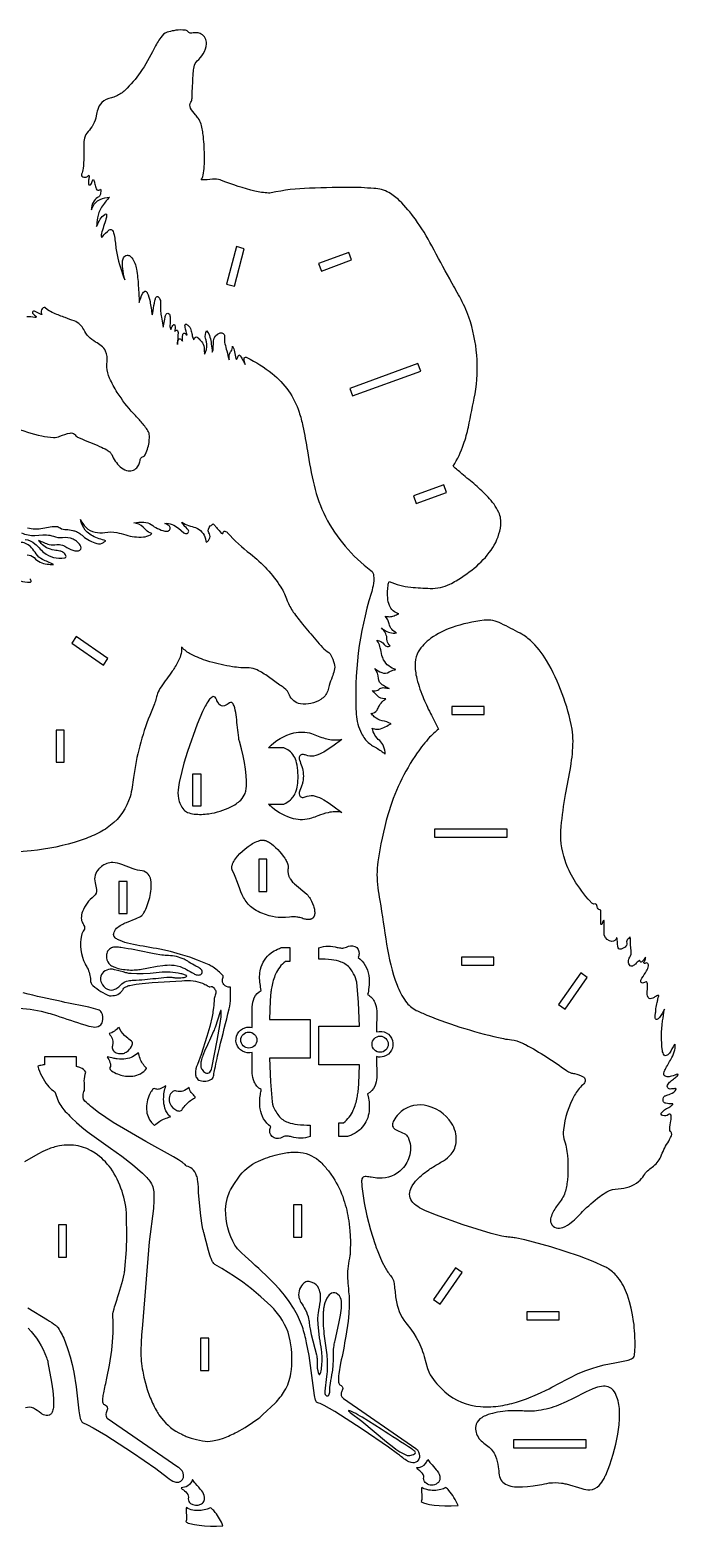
# Model space of a CAD drawing. Extents: x -1292 to 1395, y -799 to 1714.
# Drawn here: x 430 to 1395, y -779 to 1450 of the extents above; entities that cross this region are included whole.
import ezdxf

# ---------------------------------------------------------------- set-up
doc = ezdxf.new("R2010")
doc.units = 0
doc.header["$MEASUREMENT"] = 0
doc.layers.get('0').update_dxf_attribs({"linetype": 'CONTINUOUS'})

msp = doc.modelspace()

# ---------------------------------------------------------------- linework, layer by layer
for points in [[(750.4, 951.7, -0.040772), (748.5, 959.9, -0.462979), (750.5, 962.4, -0.128791), (752.7, 962, -0.049562), (790.4, 938.1, -0.147565), (830.5, 880.6, -0.025581), (836.2, 859.7, -0.013372), (842.9, 822.7, 0.015224), (852.8, 771.6, 0.057868), (869.9, 724.4, 0.111184), (937.6, 644.5, -0.200682), (941.6, 637, -0.073309), (940.7, 621.8, -0.029023), (937.8, 610.3, 0.090055), (915.7, 430.6, 0.106437), (923.6, 402, 0.043726), (928.2, 394, 0.097324), (940.1, 383.6, -0.029783), (954.4, 374.6, -0.018141), (958.9, 371.2, 0.085694), (956.5, 383, 0.113279), (950.6, 391.2, -0.172395), (939.5, 409.8, 0.15305), (941.1, 409.3, 0.082138), (947.5, 408.1, 0.051844), (949.6, 408.3, 0.06517), (958.8, 411.8, -0.010374), (967.6, 416.3, 0.067193), (954.2, 420.8, -0.126116), (942.5, 426.7, -0.021172), (937.5, 431.8, 0.219053), (946.7, 436.8, 0.049125), (949.6, 442.5, -0.105175), (956.4, 450.9, -0.031883), (959.9, 453.4, -0.144272), (950.1, 455.6, -0.051908), (948.7, 456.7, -0.010503), (939.9, 465.7, 0.144221), (947.7, 466.6, 0.053539), (950.7, 468.7, -0.166104), (957.7, 470.1, -0.03772), (964.7, 468.9, -0.044542), (961.2, 470.5, -0.011487), (954.3, 474.5, -0.240347), (948.7, 483.9, 0.139622), (943.5, 498.8, 0.089887), (953.6, 492.5, 0.217327), (964.7, 493.6, -0.074916), (972, 496.7, -0.04447), (974.6, 497, -0.202975), (956.5, 511.5, -0.053822), (954, 518.3, -0.017577), (951.5, 529.5, 0.065788), (948.4, 537.9, 0.038588), (946.4, 540.9, -0.213749), (957.2, 534.2, 0.180505), (961.8, 531.4, 0.085795), (963.6, 531.6, 0.055747), (966.3, 532.5, -0.16982), (961.5, 540.1, -0.029013), (961.3, 544.3, 0.124388), (958.5, 552.2, 0.037477), (953.3, 559.1, 0.172299), (970.5, 551.4, 0.069621), (975.8, 551.9, -0.260544), (964.8, 565.3, 0.145007), (958.7, 576.6, 0.032657), (965.5, 575.8, 0.101739), (971.9, 577.2, -0.015311), (978.9, 580.1, -0.229171), (965.1, 592.7, -0.079183), (962.6, 603.7, -0.057845), (963.1, 622.6, -0.068263), (964.8, 628.4, 0.086745), (996.8, 619.9, 0.019665), (1025.9, 618, 0.11819), (1055.2, 624.4, 0.027778), (1064.5, 629.4, 0.043529), (1095.1, 651.3, 0.06709), (1119, 678.8, 0.10947), (1131.1, 712.2, 0.136956), (1127.9, 731.2, 0.081604), (1112, 754, 0.024966), (1093.1, 771.9, 0.004518), (1073.1, 788.7, -0.009427), (1060, 800.1, 0.05985), (1075.6, 832.9, 0.033488), (1082.7, 858.4, 0.004868), (1092.7, 907.8, 0.12504), (1083.4, 1022.1, 0.042419), (1069.8, 1052.1, 0.00249), (1054.9, 1078.9, -0.002268), (1028.3, 1128.1, 0.032317), (1003.7, 1168, 0.039698), (980.3, 1195.4, 0.056565), (964.3, 1207.6, 0.125464), (941.9, 1213.7, -0.009386), (923, 1215, 0.014605), (913.6, 1215.2, 0.007702), (845.9, 1214.2, 0.046505), (789, 1207.2, -0.040768), (784.9, 1206.9, -0.048831), (764.7, 1209.8, -0.03478), (715.1, 1225.7, 0.10837), (705.1, 1227.6, 0.01146), (690, 1226.5, -0.017336), (684.4, 1226.5, 0.129207), (687.6, 1233.6, 0.047421), (689.5, 1260.1, 0.025874), (687.9, 1291.1, 0.033105), (684.4, 1309.7, 0.076913), (680.3, 1318.4, 0.036415), (676, 1323.4, -0.052159), (668.8, 1333.6, -0.291498), (669.4, 1342.3, 0.100968), (671.1, 1348.2, 0.019815), (671.3, 1355.3, -0.005973), (672.8, 1385.6, -0.016783), (674.2, 1395, -0.161306), (678.8, 1403.7, 0.089163), (687.4, 1414.5, 0.127736), (692.5, 1429.3, 0.279506), (684.8, 1443.8, 0.112324), (678.5, 1445.7, 0.051412), (670.9, 1445.1, -0.16524), (666.1, 1446, -0.092947), (664.3, 1448, 0.125953), (662.7, 1449, 0.057677), (657.4, 1449.8, 0.067401), (643.7, 1448.8, 0.026223), (634.1, 1446.5, 0.177324), (624.4, 1438.8, 0.037854), (614.4, 1422.1, -0.038532), (593.9, 1386.6, -0.049801), (571.5, 1360.3, -0.077668), (558.1, 1351.2, -0.055971), (550.9, 1349, 0.130894), (536.6, 1341.6, 0.127166), (530.5, 1331.4, 0.038662), (528.4, 1322, -0.075245), (523.9, 1309.1, -0.030197), (521.6, 1305.4, -0.007341), (514.4, 1296.2, 0.135954), (510.3, 1286.1, 0.026991), (509.9, 1281.5), (509.8, 1260.7, -0.031564), (508.7, 1243.6, -0.056242), (506.4, 1234.9, 0.272827), (506.8, 1232, 0.229465), (513.5, 1230.6, 0.099194), (515.3, 1231.7, -0.031572), (517.5, 1233.4, -0.080858), (517.2, 1227.8, 0.013761), (516.6, 1221.9, 0.20006), (517.4, 1219.3, 0.432905), (520.4, 1219.9, 0.063666), (522.7, 1225.5, -0.247859), (524.2, 1226.9, -0.082897), (525.7, 1222, 0.030457), (527.7, 1215.1, 0.051747), (529.3, 1211.8, 0.306496), (532.2, 1211.1, 0.173615), (534.8, 1212.9, -0.060536), (534.6, 1205.2, -0.169479), (532.3, 1201.5, 0.145464), (525, 1195.1, 0.128949), (521.2, 1185.1, 0.052774), (521.3, 1182.1, -0.109176), (527, 1192.5, -0.117563), (534.3, 1197.3, -0.084076), (548, 1200.9, 0.033272), (536.2, 1185.8, 0.101105), (530.2, 1169.9, 0.029524), (528.8, 1157, -0.018868), (534.2, 1167.9, -0.124912), (540.9, 1175.2, -0.133567), (542.8, 1175.8, -0.211507), (543.5, 1175.4, -0.143071), (543.5, 1170.9, -0.009734), (536.6, 1149, 0.110694), (536.1, 1140.7, 0.132252), (537.4, 1141.7, -0.063855), (547.7, 1152, -0.459191), (552.6, 1151, -0.075498), (555, 1144.6, -0.027738), (556.5, 1134.7, 0.018906), (559.3, 1114.8, 0.042026), (570.9, 1077.7, -0.016788), (567.7, 1094.7, -0.048138), (567.3, 1104.7, -0.09246), (568.8, 1110.4, -0.227671), (574.3, 1114.3, -0.189015), (578.6, 1113.1, -0.088625), (581.3, 1110.4, -0.11703), (588.3, 1093.5, -0.021319), (591, 1068.7, -0.00174), (592.5, 1043.9, -0.062294), (597.5, 1057.7, -0.121512), (600, 1060.3, -0.361151), (603.5, 1059.5, -0.073956), (604.3, 1058.4, -0.067967), (608.4, 1045.4, -0.015404), (611.5, 1025.6, 0.039815), (613, 1031.7, -0.026904), (615.8, 1046.9, -0.022071), (617.2, 1051.3, -0.271564), (619.2, 1053, -0.186502), (620.1, 1052.8, -0.174188), (623.8, 1046.8, -0.078441), (624.1, 1039.6, 0.041838), (624.2, 1030.7, 0.021178), (625.4, 1021.9), (628.2, 1007.2, 0.047984), (629, 1011.4, 0.008778), (630.8, 1021.9, -0.090626), (632.4, 1026.6, -0.520928), (637.2, 1026.5, -0.126081), (638.5, 1021.4, -0.004085), (638.1, 1009.8, 0.095126), (639.2, 1003.7, -0.045265), (641.6, 1008.1, -0.042376), (643.2, 1010.6, -0.123571), (644.3, 1011.3, -0.31691), (644.9, 1011, -0.125343), (645.7, 1007.7), (645.5, 1000.9, -0.149927), (647.6, 1002.7, -0.353541), (649.5, 1002, -0.139967), (650.2, 999.4, -0.018029), (649.2, 981.2, -0.091352), (649.9, 986, -0.081701), (650.8, 988.9, -0.428919), (654.1, 989.4, -0.061096), (656.7, 986.2, -0.016896), (657.2, 995.7, -0.41913), (660, 998.1, -0.136339), (661.1, 997.6, -0.037085), (663.6, 995, -0.01849), (660.7, 1007.1, -0.040065), (660.5, 1010.2, -0.535475), (662.7, 1011.4, -0.054893), (666.3, 1008.7, -0.124886), (669.9, 1001.4, -0.009056), (671.4, 994.4, 0.07693), (673.8, 988.2, -0.132825), (675.5, 991.8, -0.352835), (678.7, 992.2, -0.117362), (680.3, 990.8, 0.007817), (684.9, 985.8, -0.158132), (688.9, 976.9, -0.027287), (689.3, 971, 0.016373), (689.6, 967, 0.070756), (691.3, 970, 0.139796), (692.6, 985.5, 0.017005), (691.1, 990.4, -0.232909), (693.3, 1001.5, -0.098984), (697.7, 992.2, -0.027964), (699.7, 982.1, -0.008174), (701.2, 969.7, 0.130097), (702.5, 974.3, -0.024215), (702.8, 980.6, -0.00918), (703, 986.7, -0.308176), (712.9, 998.6, -0.452621), (719.5, 993.9, -0.047988), (719.2, 990, 0.071036), (720, 982.2, 0.016355), (722.8, 971.9, -0.004463), (726.3, 958.3, -0.087575), (726.9, 966.8, -0.104557), (729.3, 971.4, 0.158869), (731.5, 978.9, -0.06344), (734.4, 970.6, -0.013544), (736.3, 960.5, 0.155344), (737.3, 959, 0.139595), (739.2, 962.3, -0.042289), (740.5, 966, -0.17433), (742.6, 964.6, -0.053857), (747.5, 956.6, 0.018107)], [(1274.4, 144.1, 0.086356), (1273.4, 147.2, 0.337845), (1271.8, 147.9, -0.194882), (1267.7, 148.5, -0.079992), (1264.4, 151.5, -0.042199), (1240.2, 183.9, -0.052481), (1226.7, 212.8, -0.103803), (1220.9, 263.3, -0.01828), (1227.5, 310.9, 0.003073), (1235.2, 352.7, 0.037001), (1238.6, 390.4, 0.040576), (1237.2, 408.4, 0.086335), (1199.2, 510.5, 0.06807), (1175, 540.6, 0.06038), (1160.1, 551.2, -0.000932), (1131.7, 565.8, 0.141066), (1106, 570.6, 0.050121), (1058.4, 559.9, 0.06881), (1026.8, 543.7, 0.095874), (1008.1, 523.6, 0.122932), (1003.3, 507.7, 0.069334), (1005.2, 486.9, 0.042064), (1014.7, 457, 0.023047), (1026.1, 431.9, 0.002463), (1038.2, 408.4, 0.039646), (1025, 396.2, 0.037624), (1006.6, 373.1, 0.083391), (962.8, 280.7, 0.033792), (947.8, 210.9, 0.067328), (947.8, 172.2, 0.010804), (950.7, 153.1, -0.005879), (960.7, 88, 0.051129), (976.5, 27.1, 0.061528), (989.2, 3, 0.120391), (1005, -10.6, -0.003044), (1020.9, -17.6, 0.042915), (1135.1, -52.7, 0.030365), (1146.9, -54.3, -0.07845), (1162.1, -58.8, -0.016281), (1167.6, -61.5, -0.037843), (1228.9, -100.3, 0.05744), (1235.1, -103.5, 0.029234), (1240.9, -104.8, -0.063016), (1253.6, -109.5, -0.447657), (1255.6, -118.5, -0.070386), (1253.1, -121.5, 0.081348), (1240.9, -137, 0.099098), (1224.3, -188.7, 0.075183), (1224.9, -201.8, 0.019962), (1226.8, -208, -0.041804), (1229.4, -220.8, -0.068183), (1229.5, -268.9, -0.017113), (1228, -277.3, -0.099956), (1219.6, -295.1, 0.006711), (1213.7, -303, 0.064491), (1205.6, -319, 0.166516), (1205.8, -327.8, 0.225805), (1213.6, -334.3, 0.161223), (1223.5, -334, 0.089089), (1236.4, -326.3, 0.021989), (1252.6, -310.4, -0.033319), (1278.4, -287.8, -0.027573), (1289, -280.8, -0.114948), (1306, -276.3, 0.170905), (1336.3, -265.4, 0.075307), (1344.2, -256.3, -0.108607), (1356.6, -244, 0.135637), (1369.4, -228.6, -0.011252), (1373.9, -218, -0.030948), (1379.6, -208.1, 0.035434), (1385.1, -197.4, 0.194784), (1385.3, -193.1, 0.078382), (1383.7, -190.9, -0.148321), (1382.7, -187.5, -0.04338), (1384.4, -175, 0.054055), (1384.6, -167.8, 0.320944), (1382.8, -165.3, 0.237531), (1381, -165.9, -0.2564), (1372.4, -167.4, -0.162597), (1370, -165.4, -0.258488), (1370.1, -163.7, -0.09509), (1373.7, -159.9, -0.031192), (1379.5, -156.1, 0.013014), (1385.9, -152, 0.081454), (1387.4, -150.6, 0.232193), (1387.4, -150, 0.137334), (1386.1, -149.7, -0.062668), (1376.8, -148.9, -0.056573), (1374.8, -148.2, -0.204894), (1372.8, -144.6, -0.14375), (1373.2, -140.2, -0.179055), (1376.3, -137.7, 0.006521), (1383.8, -135.1, 0.159185), (1392.4, -128.1, 0.237216), (1392.3, -127.3, 0.191124), (1390.5, -127, -0.05313), (1383.3, -127.7, -0.269455), (1379.1, -125.1, -0.217237), (1379.2, -122.1, -0.068876), (1381.3, -118.8, -0.045572), (1386.6, -114.1, 0.011009), (1392.5, -109.4, 0.043771), (1394.8, -107.3, 0.150407), (1395.1, -106.2, 0.289985), (1394.8, -105.9, 0.175728), (1392.5, -106.2, -0.053935), (1383.1, -109.3, -0.089763), (1377.3, -109.3, -0.148469), (1374.4, -107.5, -0.096531), (1373.7, -106.1, -0.109293), (1374.3, -102.3, -0.053312), (1376.9, -96.7, 0.004604), (1385.9, -80.8, 0.053511), (1390.2, -69.5, 0.075411), (1390.8, -61, 0.271934), (1389.5, -61.8, -0.030385), (1382.2, -74.2, -0.092341), (1378.8, -77.5, -0.142053), (1376.1, -78.1, -0.183072), (1374.6, -77.2, -0.144834), (1371.7, -70.4, -0.067129), (1372, -26.4, -0.004602), (1374.7, -9, -0.041938), (1367.2, -21, -0.02449), (1365.2, -23.3, -0.072328), (1363.7, -24.3, -0.41057), (1361.5, -23.2, -0.130269), (1360.9, -18.2, -0.027395), (1361.8, -12.8, 0.062135), (1362.1, -8, -0.061353), (1364.1, 1.3, 0.031194), (1365.1, 6.2, -0.033644), (1366.3, 10.5, 0.64095), (1364.6, 11.8, -0.016149), (1359.4, 8.6, -0.044291), (1355.7, 7.1, -0.187926), (1351.8, 7.3, -0.147354), (1350.3, 8.8, -0.099038), (1349.2, 13, -0.036594), (1349.6, 23.1, 0.035722), (1349.6, 28.9, 0.119773), (1348.5, 31.6, 0.214699), (1347.5, 31.9, 0.118191), (1345, 30.9, -0.083252), (1342.3, 30, -0.505904), (1339.5, 33.3, -0.092778), (1341.2, 37.3, 0.003161), (1348.3, 48.1, 0.112099), (1351, 55.6, 0.148471), (1350.1, 59.2, 0.326869), (1347.7, 60, 0.046284), (1345.6, 59.2, -0.666499), (1344.3, 60.6, -0.012637), (1346.5, 66.3, 0.035099), (1347, 68.4, 0.01044), (1342.2, 62.7, -0.104102), (1340.2, 61.3, -0.496762), (1338.4, 62.7, 0.64235), (1336.9, 63.4, 0.039343), (1331.5, 58.5, -0.099094), (1327.1, 55.5, -0.208673), (1323.8, 55.9, -0.240867), (1321.2, 62.2, -0.130699), (1323.1, 68.5, 0.16417), (1325.4, 78.3, -0.041162), (1324.1, 95.5, 0.075174), (1323.9, 97.5, 0.085682), (1323.5, 98.4, 0.237243), (1322.9, 98.1, -0.113095), (1320.3, 95.6, 0.287432), (1318.7, 89.7, -0.265086), (1316.1, 83.6, -0.144657), (1308.4, 80.4, -0.387544), (1305.7, 82.5, -0.036245), (1305, 89.1, -0.018682), (1304.5, 95.4, 0.119524), (1303.8, 97.6, 0.125931), (1303.2, 96.9, -0.361933), (1296.6, 92.2, -0.325859), (1285.2, 101.6, -0.055794), (1284.8, 104, -0.009752), (1285.2, 121.2, 0.093109), (1284.5, 123.8, 0.252178), (1283.9, 123.1, 0.029117), (1282.5, 120.3, -0.123455), (1281.3, 117.3, -0.243845), (1280.6, 117.1, -0.247592), (1279.9, 118.6, -0.014941), (1279.9, 129.7, 0.008216), (1279.9, 138.9, -0.279785), (1275.2, 142, -0.066013)], [(706.3, 454.5, 0.21732), (704.1, 456.6, 0.21732), (701, 456.2, 0.097879), (696.2, 451.4, 0.035971), (690.6, 442.4), (686.6, 434.6), (678.6, 416), (664.1, 375.2), (658.8, 357.7), (655.6, 345.4), (652, 328.9), (650.7, 321.7, 0.087543), (650.7, 305, 0.129432), (658.8, 288.1, 0.107896), (664.3, 284.4, 0.070374), (674, 281.9, 0.066219), (696, 282.4, 0.080471), (729, 292.5, 0.075776), (743.6, 302.8, 0.092825), (750, 312.4, 0.044216), (751.1, 316.1, 0.049524), (752.2, 330.7), (751.9, 339.4), (750.9, 348.7), (749.4, 358.5), (747.3, 368.7), (744.7, 379.1), (741.5, 390.2, -0.034943), (740.5, 395.6, -0.002177), (737.2, 426, 0.032122), (734.6, 440, 0.058736), (732.2, 446, 0.118694), (730.1, 447.9, 0.282715), (726.8, 447.5, -0.084465), (719.3, 443.1, -0.311209), (711, 445.8, -0.057135), (709.7, 447.8), (708.2, 450.6, 0.030593)], [(784.7, 380.7, -0.137942), (822.9, 402.8, -0.136379), (849, 401.8, 0.024005), (869.3, 394.5, 0.085593), (888.5, 392.3, 0.030997), (894.4, 393.1), (880.8, 383.2), (874, 378.4, -0.015444), (864.8, 372.9, -0.069504), (852.1, 368.2, -0.147106), (840.9, 369.6, 0.043035), (835.9, 370.8, 0.275288), (831.8, 368.7, 0.187531), (830.5, 364.5, 0.049446), (831, 362.4, 0.007367), (834.7, 352.7, -0.124061), (836.1, 329.9, -0.034628), (834.7, 324.7, 0.016532), (830.7, 314.2, 0.346007), (833.9, 306.9, 0.15317), (836.4, 306.7, 0.060378), (842.5, 308.5, -0.154569), (854.3, 308.7, -0.066404), (867.2, 303.2), (874, 299), (880.8, 294.3), (894.4, 284.4, 0.107399), (873.8, 283.9, 0.034356), (858.5, 279.3, -0.005535), (849, 275.7, -0.144527), (822.2, 274.9, -0.114737), (790.4, 291.7, -0.021255), (784.9, 296.7), (808, 296.7, 0.057297), (817.5, 302.9, 0.1439), (826.3, 316.7, 0.051329), (828.4, 327.7, 0.080463), (826.8, 358.4, 0.172422), (815.6, 376.1, 0.033523), (808, 380.7)], [(532.3, 200.1, 0.265864), (526.5, 179.6, -0.021325), (528.8, 169.3, -0.279523), (524.8, 159.4, 0.131145), (507.7, 136.5, 0.087249), (506, 126.7, 0.119528), (507.9, 119.9, -0.067133), (510.6, 114.2, -0.222096), (510, 109.1, 0.101464), (506.4, 101.1, 0.176458), (511.7, 58.8, 0.017902), (515, 52.7, -0.12328), (519.6, 34.5, 0.210939), (523.4, 26.4, 0.089439), (548.1, 11.2, 0.075611), (557.9, 12.3, 0.141549), (566.2, 17.9, 0.034904), (569.2, 22.3, -0.122071), (572.3, 24.5, -0.051429), (578.5, 26.7, -0.03311), (596.9, 29.7), (611.6, 31), (655.7, 33.5, -0.069788), (672.9, 33.3, -0.051591), (686.6, 29.8, -0.045609), (693.7, 26.3, 0.070309), (695.8, 24.9, 0.111182), (697.3, 24.7), (699.4, 25, -0.202789), (702.3, 23.9, -0.085052), (705.9, 19.3, -0.184723), (706, 13.5, 0.016251), (703.9, 7, 0.040121), (703.9, 3.1, -0.030737), (702.6, -9.7, -0.0172), (700.8, -19.6), (697.3, -34.6), (693, -49.7), (684.5, -76.2), (679, -91, 0.099809), (676, -105, 0.109207), (677.5, -110.8, 0.205628), (683.1, -115.1, 0.208435), (699.9, -113, 0.248484), (703.3, -106.9, -0.012531), (704.9, -97.9, -0.002973), (711.7, -66.9, -0.001302), (726.4, -8.4, 0.052258), (728.4, 7.5), (728.4, 23.1, 0.222753), (728.2, 23.8, 0.222753), (727.5, 24.1, -0.273665), (718.5, 27.9, -0.080036), (716.6, 31.3, -0.171922), (717.1, 37.6, 0.11003), (717.5, 40.3, 0.137324), (716.9, 41.3, 0.047058), (702.7, 53.6, 0.041018), (696.6, 57.1), (689.2, 60.4), (679.3, 64.4), (667.5, 68.6), (653.9, 72.9), (638.9, 77), (622.9, 80.6, -0.001165), (583.7, 87.5), (574.8, 89.6, -0.055267), (560.2, 95, -0.089319), (555.4, 98.8, -0.217651), (554.3, 103.7, -0.170562), (558.7, 111.7, -0.067985), (566, 116.9, -0.023828), (573.2, 120.4), (587.8, 126.4, 0.06274), (596, 130.8, 0.097923), (599.4, 134.7, 0.046786), (604.3, 145.5, 0.061025), (610.1, 170, 0.069971), (609.6, 184.1, 0.10968), (605.8, 192.2, 0.193431), (596.8, 197.1, -0.048841), (583.2, 200.5), (566.5, 206.7, 0.074685), (553, 209.6, 0.184525), (536.1, 203.6, 0.032865)], [(543.8, 67.7, 0.235984), (549.6, 57, 0.067837), (556, 53.6, 0.044997), (566.1, 50.9, 0.06628), (587.7, 49.8, 0.018227), (595.7, 50.7), (603.6, 52.1), (619.3, 55.2), (627.4, 56.4, -0.040379), (640.2, 57, -0.089621), (657.4, 53, -0.023478), (662.8, 50.4, 0.010201), (673.5, 44.2, 0.085271), (678.7, 42.3, 0.177386), (684.2, 43, 0.212729), (686.2, 45.9, 0.212729), (685.4, 49.3, 0.13471), (680.9, 53.2, 0.014065), (676.9, 55.1, -0.025067), (666.4, 61.4, 0.025747), (659.1, 65.5, 0.11332), (635.9, 71, -0.027483), (626.2, 71.8), (614.5, 73.7, 0.001845), (575.9, 81.3), (564.9, 83.1, 0.022584), (558.2, 83.7, 0.06903), (552.7, 83.3, 0.071512), (551.2, 82.8, 0.116018), (545.3, 77.8, 0.169714), (543.6, 70.7, 0.013174)], [(786.5, -81.6), (788, -117), (790.5, -146.9, 0.102496), (795, -159.7, 0.030802), (800, -167.3, 0.13947), (813.8, -177.2, 0.060504), (828, -180.5, 0.031161), (846.9, -181.5), (846.9, -198.5, -0.157017), (819.4, -199, 0.035508), (813.1, -197.9, 0.137191), (806, -199.4, -0.223616), (793.4, -200.4, -0.331314), (786.9, -189.4, -0.077159), (788.2, -183.9, -0.196314), (772.5, -157.1, -0.079424), (772.8, -135.7, -0.019507), (774.2, -128.6, -0.181595), (763.5, -116.9, -0.077993), (760.7, -104.4), (760.8, -73.2, -0.410058), (737.2, -60.2, -0.410058), (749.9, -36.4, -0.144622), (760.8, -36.3), (760.7, -5.2, -0.081971), (763.7, 7.9, -0.173688), (774.2, 19.1, -0.020262), (772.4, 28.9, -0.085073), (773, 50.8, -0.178805), (788.8, 74.9, -0.058275), (798.4, 80.5, -0.023841), (804.2, 82.9), (816.9, 82.9), (816.9, 62.2), (810.2, 62.2, 0.131685), (795.5, 43.5, 0.059206), (789.8, 24.5, 0.01486), (788.5, 16.8), (787.2, 4.1), (786.2, -24.2), (846.9, -24.2), (846.9, -81.6)], [(920.3, -34.2), (918.8, 1.3), (916.3, 31.2, 0.1025), (911.8, 43.9, 0.030814), (906.9, 51.5, 0.13946), (893, 61.4, 0.060505), (878.8, 64.8, 0.031162), (859.9, 65.7), (859.9, 82.8, -0.157018), (887.4, 83.3, 0.035507), (893.7, 82.2, 0.137191), (900.9, 83.7, -0.223615), (913.4, 84.7, -0.331314), (919.9, 73.7, -0.077174), (918.6, 68.2, -0.196317), (934.4, 41.4, -0.070376), (934.5, 23.6, -0.029264), (932.6, 12.9, -0.181612), (943.3, 1.2, -0.078004), (946.1, -11.4), (946, -42.5, -0.410051), (969.6, -55.5, -0.410051), (956.9, -79.3, -0.144562), (946, -79.5), (946.1, -110.6, -0.081963), (943.1, -123.6, -0.173695), (932.6, -134.8), (933.9, -141.4, -0.082908), (934.3, -164, -0.161539), (922.3, -187, -0.087486), (908.4, -196.3, -0.023841), (902.6, -198.6), (889.9, -198.6), (889.9, -177.9), (896.6, -177.9, 0.131684), (911.3, -159.3, 0.059206), (917.1, -140.3, 0.01486), (918.3, -132.5), (919.6, -119.8), (920.6, -91.5), (859.9, -91.5), (859.9, -34.2)], [(534.7, 38.1, 0.139088), (536.1, 30.5, 0.182914), (545.2, 20.8, 0.21481), (556.2, 20.9, 0.085615), (561.8, 24.4), (566.3, 28.8, -0.145043), (575.8, 33.5, -0.045201), (583.8, 34.3, 0.017233), (600.6, 35.4, -0.005375), (633.3, 38.7, -0.038982), (641.1, 38.8, -0.022518), (644.2, 38.3, 0.03454), (649.8, 37.9, 0.048087), (659.3, 38.6, 0.099294), (662.6, 39.7, 0.302494), (663.1, 40.5, 0.302494), (662.6, 41.3, 0.073937), (660, 42.5, 0.033036), (654.2, 44.1, 0.040155), (638.6, 46.1, 0.025675), (626.5, 46.2, 0.005931), (608.7, 44.6), (598, 44.1), (588.6, 43.9), (580.5, 44.2), (578.6, 44.3, -0.030423), (572.4, 45.5, 0.003077), (555.5, 50, 0.07682), (549.1, 50.7, 0.157631), (539.3, 46.8, 0.186815)], [(706, -34.4, -0.021446), (703.2, -41.7, -0.003771), (690.8, -68.8), (687.2, -77.8, 0.031438), (684.7, -86, 0.079162), (684, -93.6, 0.162267), (686, -98.8, 0.107565), (691.1, -103.6, 0.385849), (697.6, -102.5, 0.11701), (700.4, -96.3), (708.4, -55.6), (712.8, -29.9), (714.2, -20.1, 0.034914), (714.6, -14.1, 0.07268), (714.3, -11.1, 0.242214), (714.2, -10.8, 0.242214), (713.9, -10.7, 0.203353), (713.4, -11.4, 0.037436), (712.3, -14)], [(547.4, -45.2, -0.081282), (551.9, -52.5, -0.12875), (552.8, -60.8, 0.0373), (552.1, -66.2, 0.254621), (555.1, -71.9, 0.215209), (568.7, -74.6, 0.088697), (574.2, -71.8, 0.1127), (580.9, -64.6, 0.173392), (582.2, -59.1, 0.199126), (580.6, -56.4, 0.014547), (573.3, -50.5, -0.103447), (563.7, -38.5, -0.020105), (562.6, -36.1, 0.192219), (560.2, -37.3, -0.024014), (555.4, -41.5, -0.117327)], [(755.6, -66.8, -0.414214), (743.6, -54.8, -0.414214), (755.6, -42.8, -0.414214), (767.6, -54.8, -0.414214)], [(951.2, -49, -0.414214), (963.2, -61, -0.414214), (951.2, -73, -0.414214), (939.2, -61, -0.414214)], [(499.1, -94.2), (499.1, -79.6), (451.1, -79.6), (451.1, -91.6, 0.016681), (444.1, -92.8, 0.0277), (441.1, -93.7, 0.090869), (455.8, -122.1, 0.059497), (463.9, -130.1, 0.029402), (466.7, -131.9, 0.011973), (470.4, -142.8, 0.092969), (482.1, -161, -0.011755), (491.4, -170.7), (498.9, -177.8), (506.8, -184.6), (515, -191.2), (549.4, -215.9), (566.4, -227.9), (582.5, -240.2), (590, -246.5), (597, -253), (603.5, -259.7, -0.019048), (609.3, -266.7, -0.111923), (613.1, -275.8, -0.048021), (614.2, -286.3, -0.018169), (614.2, -293.6), (613.4, -305.8), (607.4, -355.2), (597.3, -479.1), (595.8, -494.3), (595, -505), (594.7, -517.6, 0.041017), (597.5, -548.2), (599.3, -556.9), (601.5, -565.9), (604.3, -575.3), (607.8, -585.1, 0.038557), (617.4, -605.9, 0.018951), (621.8, -612.9), (625.4, -617.9, 0.11649), (655.7, -642.1, 0.018127), (662.5, -645.1), (669.9, -647.7), (677.9, -650), (686.6, -651.9, 0.08582), (701.6, -651.9, 0.033697), (711.2, -649.8), (717.9, -647.7, 0.034571), (737.8, -638.8), (750.3, -631.8), (761.3, -624.7), (770.3, -618.1, 0.020864), (776.6, -612.8), (794.7, -595.6, 0.059321), (809, -577.5, 0.095561), (818.2, -551.6, 0.082613), (817.4, -502.7, 0.137205), (794.3, -457, 0.018997), (788.2, -450.6), (773.7, -437.3), (759.7, -425.6), (746.5, -415.6), (734.5, -407.2), (715.4, -395), (704.9, -389, -0.123276), (702.3, -386.3, -0.044244), (699.9, -381.5, -0.020774), (697.7, -375.3), (695.5, -368.1), (688.6, -341.5, -0.022026), (687.3, -336.7), (686.1, -330.8), (684, -316.6), (680.8, -282.5, 0.029941), (679.7, -264.8, 0.038581), (677.9, -256.8, 0.121425), (671, -246.4, 0.153413), (662.8, -242.8, 0.120739), (660.9, -240.4, 0.035253), (656.9, -237.2), (651, -233.3), (643.5, -228.9), (602, -205.8), (553.6, -177.5), (531.6, -162.5), (522, -155.1, -0.018201), (513.6, -147.7, -0.294844), (508.7, -137, -0.056133), (510.7, -129.9, 0.079555), (510.9, -128.5, 0.229137), (510.6, -127.9, 0.023814), (510.5, -115.7, -0.087767), (513, -102.5, 0.165155), (505.1, -96.3, 0.027083)], [(544.6, -79.6, -0.04501), (548.8, -88.1, -0.115782), (549.7, -92.9, -0.076647), (548.8, -95.8, 0.203065), (549.2, -98.7, 0.088211), (557.9, -104.4, 0.096349), (576.6, -108.8, 0.022647), (582.6, -108.4, 0.208485), (603.4, -97.1, 0.064212), (602.7, -96.1, -0.121384), (593.6, -82.2, -0.032309), (591, -73.3, -0.172453), (572.4, -82.8, -0.067449), (559.6, -82.9, -0.021191), (553.7, -81.9, -0.021822)], [(632.2, -122.9, -0.032564), (624.5, -126.9, -0.079264), (619.7, -128.3, -0.116069), (617.5, -127.8, 0.109647), (615.1, -127.1, 0.217479), (612.3, -128.6, 0.068843), (609.2, -133.1, 0.118722), (603.2, -155.6, 0.166644), (609.4, -176, 0.062007), (615.2, -182, -0.051731), (622.9, -175.6, -0.053446), (630.2, -172, -0.028737), (638.7, -169.3, -0.135304), (630.7, -156.4, -0.077361), (628.7, -142.6, -0.08803)], [(666.7, -125.5, -0.100229), (657.5, -130.7, -0.126472), (647.9, -130.8, 0.108116), (644.8, -130.5, 0.185525), (640.3, -133.2, 0.286057), (638.3, -149.8, 0.174714), (648.3, -159.7, 0.157448), (653.4, -160.4, 0.203958), (655.6, -159, -0.036887), (660.7, -152.5, -0.048581), (668.7, -144.7, -0.087917), (674.9, -141.3, 0.317783), (675.9, -140.2, 0.198234), (675.2, -138.7, 0.014184), (671.1, -134.5, -0.136467), (667, -127.3, -0.039573)], [(1330.4, -522.6, 0.017848), (1331, -509.3), (1330.6, -492.6, 0.018689), (1328.9, -473.8), (1327.4, -464), (1325.4, -454.2), (1322.9, -444.5), (1319.8, -435, 0.078938), (1305.5, -408.4, 0.079268), (1291.6, -395.6, 0.029897), (1286.2, -392.5), (1268.4, -384.7), (1248.2, -376.9), (1205.3, -362.8), (1167, -352.5), (1152.6, -349.5, 0.023061), (1144.9, -348.5, -0.029704), (1138.6, -347.9), (1132.6, -346.8), (1116.6, -342.7), (1075.1, -330), (1033.8, -315.2), (1017.9, -308.6, -0.018641), (1009.9, -304.6, -0.071364), (1000, -297, -0.304703), (996.9, -276.4, -0.051703), (1000, -270.6, -0.053868), (1008.9, -260.1, -0.019721), (1015.5, -254.3), (1023.6, -248, -0.021269), (1030.7, -243.4, 0.009283), (1045.4, -234.7, 0.073045), (1056.9, -225, 0.165083), (1064.6, -205.1, 0.164843), (1057.6, -178.6, 0.21008), (1016.7, -151.9, 0.248826), (978.7, -165.1, 0.057307), (971.4, -174.8, 0.123839), (969.6, -181.2, 0.224668), (972.5, -186.9, 0.058903), (976.1, -189.2, -0.002021), (987.1, -194.1, -0.14042), (992.8, -199.6, -0.165606), (995.4, -225.6, -0.142289), (983.9, -246.8, -0.228079), (949.4, -260.6, -0.034956), (938.1, -259.1, 0.024927), (930.6, -258.2, 0.07452), (927, -258.6, 0.287835), (923.8, -262.8, 0.053318), (923.6, -265.8, 0.023731), (924.8, -279.8), (927.4, -297.2), (931.5, -316.8), (936.9, -337.4), (943.3, -357.9, 0.017991), (950.6, -377), (954.5, -385.7), (958.7, -393.6, 0.045572), (967.8, -407, -0.105751), (971.5, -415.4, -0.019342), (972.3, -419.1, 0.005625), (974.6, -439.8, 0.131482), (989.6, -476.2, -0.004437), (997, -485.4), (1001.4, -491.7), (1005.1, -497.9, -0.056939), (1016.9, -526), (1022, -543.9, 0.061334), (1025.9, -553.6, 0.068737), (1047.5, -578.8, 0.16348), (1101, -600.8, 0.060888), (1130.8, -599.5, 0.038941), (1157.6, -593.1, 0.013577), (1169.1, -589.2), (1185.7, -582.5), (1203.2, -574.1, -0.001414), (1233.7, -557.7), (1245.3, -552.2), (1256.2, -547.7), (1266.5, -544.1), (1276.2, -541.2), (1285.1, -538.8), (1300.9, -535.5, 0.021378), (1320.8, -531.5, 0.069726), (1327.1, -528.8, 0.255179)], [(1004.5, -663, -0.198538), (1009.9, -674.5, -0.487946), (997.7, -684.3, -0.093198), (990.3, -681.1, -0.040915), (983.2, -675.6, 0.011558), (977.3, -671.1), (963.7, -661.3), (924.7, -634.4), (883.8, -608.1), (867.9, -599.1, 0.038687), (859.7, -595.5, -0.017734), (857.5, -594.8, -0.171911), (855.9, -593.1, -0.063687), (854.3, -588.7, -0.01702), (853.4, -584.5, 0.000471), (845.3, -524.7), (841.7, -505.8, 0.026082), (835.5, -482.2, 0.056429), (822.4, -454.4), (815.8, -444.4), (808.7, -435), (801.2, -425.9), (793.5, -417.4), (785.6, -409.3, 0.002655), (744.8, -371.9), (740.5, -367.6, -0.05275), (735, -360.3, -0.138416), (721, -307.2, -0.066522), (723.8, -289.4, -0.059569), (728.5, -278.1), (734.1, -268.7), (739.5, -260.3, -0.139066), (769.9, -235.1, -0.047939), (798.6, -225.3, -0.047425), (818.2, -221.9, -0.046933), (832.5, -222.2, -0.16305), (862.9, -236.9, -0.042193), (874.1, -249.8), (881.1, -259.7, -0.068805), (896.9, -292.3, -0.0443), (904.5, -324), (906.3, -339), (907.1, -354.3), (906.8, -369.8, -0.021287), (906.2, -375.8, -0.006937), (903.4, -391.7, 0.03843), (902.6, -406.4), (903.1, -416.8, 0.003125), (904.8, -433.4, -0.014061), (905.3, -440.2), (905.3, -451), (904.8, -462), (903.7, -473.3), (900.3, -495.7, -0.004565), (892.4, -536.3), (889.8, -552.1, 0.052036), (889.3, -563.5, 0.124672), (890.7, -567.8, 0.133976), (892.3, -569, -0.170551), (895.3, -571.8, -0.195473), (895.3, -575.4, 0.007988), (893.4, -580.4, 0.301073), (895.5, -587.8, 0.030202), (896.8, -588.9)], [(843.8, -414.5, 0.18777), (837.7, -416.8, 0.251973), (830, -436.9, 0.067839), (831.4, -442, 0.01119), (833.3, -445.5, 0.007632), (839.7, -456.1, -0.08187), (844.7, -470.3, -0.023279), (845.7, -477.2, 0.019737), (846.9, -485.2), (848.6, -493.5), (856.4, -523.8, -0.050242), (857.6, -531.1), (857.2, -536.2, 0.070099), (859, -550.4, 0.093951), (860.2, -552.8, 0.256796), (861, -553, 0.256796), (861.6, -552.4, 0.073931), (862.7, -549.7, 0.047089), (864.3, -539.9, 0.053403), (863.9, -516, 0.005948), (861, -498.4), (859.7, -487.8), (858.8, -478.4), (858.5, -470.3, -0.047212), (859.3, -461.7, 0.018221), (862.2, -443.4, 0.056503), (862.2, -432.7, 0.110894), (858.2, -422, 0.205308), (846.8, -414.9, 0.02926)], [(866.6, -459.7), (866.3, -468.6), (866.4, -476.8, 0.018775), (867.6, -492.3), (871.7, -523.8), (872.3, -532.4), (872.4, -540.8, -0.019746), (871.5, -556.2), (868.9, -577.8, 0.194923), (870.3, -584, 0.236477), (872.5, -585, 0.236477), (874.6, -583.8, 0.140834), (876.2, -577.8, -0.025456), (876.5, -571.9), (877.2, -566.5, 0.005447), (880.2, -549, 0.013023), (881.4, -539.2), (881.8, -531.3, 0.012442), (881.7, -520.9, -0.03791), (882.7, -509.8, -0.012688), (884, -502.3), (889.6, -477.1), (892.1, -464.7, 0.029673), (893.9, -450.8, 0.058972), (893.2, -441.5, 0.219938), (885.8, -431.9, 0.283499), (877, -433.2, 0.106317), (871.9, -439.3, 0.086147), (867.3, -453.1, 0.026495)], [(1093.7, -636.7, 0.184796), (1103.6, -653.5, 0.011272), (1111.7, -659.5, -0.136438), (1123, -674.5, -0.060754), (1127.2, -690.7, -0.002202), (1128.6, -702.7, 0.268236), (1140.4, -717.5, 0.072184), (1151.3, -720.1, 0.020507), (1157, -720.5), (1163.5, -720.4), (1171, -719.9), (1179.4, -718.9), (1188.7, -717.4, -0.008957), (1203.2, -714.6, -0.073919), (1221.6, -714.7, -0.020665), (1228.3, -716), (1251.8, -723, 0.078552), (1263.7, -724.8, 0.192819), (1277.3, -718.5, 0.075284), (1284.8, -707.9, 0.019187), (1287.3, -702.7), (1293.4, -687.4), (1298.4, -671.9), (1302.3, -656.7), (1305.3, -642), (1307.1, -628.2, 0.0445), (1307.7, -603.4, 0.088801), (1301.9, -581.5, 0.158263), (1293.1, -572.2, 0.141326), (1283.9, -570.4, 0.071918), (1272.2, -572.9, 0.017479), (1266.9, -575), (1258.2, -579), (1238.8, -588.7), (1228.3, -593.8), (1217.2, -598.5, -0.059175), (1187.3, -606.7), (1181, -607.4), (1174.6, -607.7), (1171.4, -607.7, 0.016764), (1149.5, -607, 0.054493), (1118.4, -610.9, 0.071405), (1102.6, -617.3, 0.153996), (1094.3, -626.9, 0.153944)], [(924, -622.3), (960.9, -653.5), (971.8, -661.9, 0.02591), (983.7, -669.9, 0.046487), (991.3, -673.4, 0.112375), (995.6, -673.8, 0.074653), (1002.4, -671.2, 0.249416), (1003.7, -669.4, 0.249416), (1002.9, -667.3, 0.067065), (999.1, -664.3, -0.000763), (952.7, -634.4), (924.4, -616.7, 0.008864), (911.8, -609.5, 0.029286), (907.5, -607.5, 0.017315), (904.6, -606.8, 0.371605), (904.2, -607.1, 0.371605), (904.4, -607.6, 0.060439), (906.8, -609.7)], [(1005.3, -691.4, 0.286237), (1019.4, -685, 0.050997), (1022.2, -679.8, 0.031807), (1026.4, -685.1, -0.014275), (1034.9, -695, -0.052568), (1039, -701.3, -0.130939), (1040.3, -708, -0.234821), (1036.4, -715, -0.347976), (1019.7, -715, -0.180923), (1016.2, -709.6, -0.132438), (1016.1, -706.1, 0.225234), (1014.6, -700.5, 0.028714), (1013.6, -699.4, -0.009759), (1007.6, -693.9, -0.020556)], [(654.6, -721.6, 0.092325), (656.5, -723.6, -0.045453), (663.3, -729.6, -0.239617), (665.4, -738.1, 0.265859), (668.7, -744.9, 0.277167), (683.9, -746.3, 0.122878), (688.6, -742.3, 0.19391), (689.5, -735.6, 0.125591), (685.6, -726.4, 0.018137), (676.1, -715.4, -0.035402), (671.7, -709.6, -0.163667), (664.7, -718.9, -0.158613)], [(1049, -721.4, -0.085082), (1041.9, -724.3, -0.12209), (1021, -724.5, -0.084083), (1013.2, -721.2, 0.05386), (1012.9, -726.4, -0.013352), (1013.4, -736.1, -0.090282), (1012.5, -742.3, 0.073471), (1017.2, -744.5, 0.031638), (1024.9, -746.5), (1031.5, -747.5), (1039.2, -748.3), (1047.8, -748.8), (1057.3, -748.8), (1067.5, -748.3, 0.047604), (1061.2, -736, 0.043066), (1053.6, -725.7, 0.057224)], [(662.6, -751.1, 0.045079), (662.2, -757.4, -0.014027), (662.8, -766.5, -0.102561), (661.8, -772.2, 0.095231), (665.5, -774.2, 0.04582), (674.8, -776.6), (681.8, -777.6), (689.8, -778.4), (698.5, -778.8), (707.6, -778.8), (717, -778.3, 0.079155), (705.6, -758.5, 0.038273), (700.7, -753.2, 0.028104), (698.4, -751.4, -0.07409), (691.7, -754.1, -0.117318), (672, -755, -0.09951)]]:
    msp.add_lwpolyline(points, format="xyb", close=True)
for points in [[(737.2, 1127.1), (722.5, 1071.4), (734.1, 1068.3), (748.8, 1124)], [(859.6, 1102), (863.7, 1090.7), (908.8, 1107.2), (904.7, 1118.4)], [(906.1, 916), (910.2, 904.8), (1011.7, 941.7), (1007.6, 953)], [(1000.9, 755.8), (1005, 744.5), (1050.1, 760.9), (1046, 772.2)], [(545.8, 513.5), (498.5, 546.3), (491.7, 536.5), (539, 503.6)], [(1106.1, 430.3), (1106.1, 442.3), (1058.1, 442.3), (1058.1, 430.3)], [(480.4, 407), (468.4, 407), (468.4, 359), (480.4, 359)], [(684.3, 293.8), (672.3, 293.8), (672.3, 341.8), (684.3, 341.8)], [(1140.4, 247.3), (1140.4, 259.3), (1032.4, 259.3), (1032.4, 247.3)], [(849.1, 152.2), (850.7, 148.5), (852, 145), (852.5, 143.3), (852.9, 141.7), (853.3, 140.2), (853.6, 138.7), (853.7, 137.2), (853.8, 135.9), (853.9, 134.6), (853.8, 134), (853.8, 133.4), (853.7, 132.8), (853.7, 132.2), (853.5, 131.7), (853.4, 131.2), (853.3, 130.7), (853.1, 130.2), (852.9, 129.7), (852.7, 129.3), (852.5, 128.8), (852.2, 128.4), (852, 128), (851.7, 127.7), (851.3, 127.3), (851, 127), (850.7, 126.7), (850.3, 126.4), (849.9, 126.1), (849.5, 125.9), (849, 125.7), (848.6, 125.5), (848.1, 125.3), (847.6, 125.1), (847.1, 125), (846.5, 124.9), (846, 124.8), (845.4, 124.8), (844.8, 124.7), (844.2, 124.7), (843.5, 124.7), (842.9, 124.8), (841.5, 124.9), (840, 125.2), (838.5, 125.5), (836.8, 126), (835.1, 126.6), (833.4, 127.1), (831.7, 127.6), (830.1, 128), (828.5, 128.3), (826.9, 128.5), (825.4, 128.6), (822.4, 128.7), (819.4, 128.7), (816.3, 128.5), (810.1, 128), (806.7, 127.9), (803.1, 127.9), (799.3, 128), (795.2, 128.5), (790.8, 129.2), (786, 130.4), (780.7, 132), (774.9, 134.1), (772, 135.3), (769.3, 136.6), (766.7, 138), (764.3, 139.5), (762.1, 141), (760, 142.6), (758.1, 144.3), (756.3, 146), (754.6, 147.8), (753.1, 149.6), (751.6, 151.5), (750.3, 153.5), (749, 155.5), (747.8, 157.5), (745.7, 161.7), (743.8, 166), (742, 170.5), (738.7, 179.7), (735.2, 189), (733.3, 193.7), (731, 198.4), (730.9, 198.7), (730.7, 199), (730.6, 199.3), (730.5, 199.7), (730.4, 200), (730.3, 200.4), (730.3, 200.7), (730.2, 201.1), (730.2, 201.5), (730.2, 201.9), (730.2, 202.2), (730.2, 202.6), (730.3, 203.4), (730.4, 204.2), (730.6, 205.1), (730.8, 205.9), (731.1, 206.8), (731.5, 207.7), (731.9, 208.6), (732.3, 209.5), (733.3, 211.4), (734.5, 213.3), (735.8, 215.2), (737.2, 217.1), (738.8, 219), (742.3, 222.9), (746.2, 226.7), (750.3, 230.2), (754.6, 233.5), (758.9, 236.4), (761.1, 237.8), (763.2, 239), (765.3, 240), (767.4, 240.9), (769.4, 241.7), (771.3, 242.3), (772.2, 242.6), (773.1, 242.8), (774, 242.9), (774.8, 243), (775.7, 243.1), (776.5, 243.1), (777.2, 243.1), (777.6, 243), (778, 243), (778.6, 242.9), (779.2, 242.7), (779.8, 242.5), (780.5, 242.3), (781.9, 241.8), (783.3, 241.1), (784.7, 240.3), (786.2, 239.4), (787.7, 238.4), (789.3, 237.3), (792.4, 234.8), (795.5, 232.1), (798.6, 229.1), (801.5, 225.9), (804.3, 222.6), (806.9, 219.3), (809.1, 216), (810.1, 214.4), (811.1, 212.8), (811.9, 211.2), (812.6, 209.7), (813.2, 208.2), (813.6, 206.8), (813.8, 206.1), (814, 205.4), (814.1, 204.8), (814.2, 204.1), (814.2, 203.5), (814.2, 202.9), (814.2, 202.4), (814.2, 202.1), (814.1, 201.8), (814, 200.7), (813.9, 199.5), (813.8, 198.4), (813.8, 197.4), (813.8, 196.3), (813.9, 195.3), (814, 194.3), (814.1, 193.3), (814.3, 192.4), (814.5, 191.5), (814.8, 190.6), (815.1, 189.7), (815.4, 188.8), (815.8, 188), (816.2, 187.2), (816.6, 186.4), (817, 185.6), (817.5, 184.8), (818.6, 183.4), (819.7, 181.9), (820.9, 180.5), (822.2, 179.2), (823.6, 177.9), (826.5, 175.3), (839, 165.1), (842, 162.3), (843.3, 160.8), (844.7, 159.2), (845.9, 157.6), (847.1, 155.9), (848.1, 154.1)], [(782.4, 214.5), (770.4, 214.5), (770.4, 166.5), (782.4, 166.5)], [(574.2, 181.6), (562.2, 181.6), (562.2, 133.6), (574.2, 133.6)], [(1120.5, 56.6), (1120.5, 68.6), (1072.5, 68.6), (1072.5, 56.6)], [(1227, -8.8), (1259.8, 38.5), (1250, 45.4), (1217.1, -1.9)], [(834.4, -300.3), (822.4, -300.3), (822.4, -348.3), (834.4, -348.3)], [(483.9, -330.2), (471.9, -330.2), (471.9, -378.2), (483.9, -378.2)], [(1063.4, -394), (1030.6, -441.3), (1040.5, -448.1), (1073.3, -400.8)], [(1169.9, -459.4), (1169.9, -471.4), (1217.9, -471.4), (1217.9, -459.4)], [(683.8, -547.1), (695.8, -547.1), (695.8, -499.1), (683.8, -499.1)], [(1150.1, -650.1), (1150.1, -662.1), (1258.1, -662.1), (1258.1, -650.1)]]:
    msp.add_lwpolyline(points, close=True)
for points in [[(405, 858.3, 0.040567), (447.1, 845.2, 0.039309), (464.7, 842.9, 0.111082), (474.2, 844.7, -0.0579), (489.4, 849.4, -0.193285), (495.8, 847.9, -0.043433), (498.1, 845.4, 0.109497), (503.1, 842.1, -0.002769), (533.3, 829.6, -0.03193), (544, 824.2, -0.02198), (548.4, 821.3, -0.12391), (551.3, 817.5, 0.10992), (563.9, 799.3, 0.10837), (573.6, 793.7, 0.269324), (588.9, 797.8, 0.096494), (592.4, 803.8, 0.023311), (593.9, 809.8, -0.173283), (596.3, 813.5, -0.078974), (598.7, 814.5, 0.123193), (600.2, 815.7, 0.055102), (601.6, 818, 0.093048), (607.2, 838.1, 0.021839), (607.6, 845.1, 0.136903), (605.2, 852.8, 0.038481), (595.4, 865.9, 0.011899), (583.8, 878.4, -0.043151), (559.7, 909.9, -0.041242), (548.3, 931.2, -0.080768), (544, 947.6, -0.056885), (544.5, 954.9, 0.133725), (542.1, 971.4, 0.118216), (535.7, 979.5, 0.053459), (527.4, 984.9, -0.151738), (509.7, 1003.6, 0.067345), (504.1, 1011, 0.104068), (495.4, 1016.5, -0.020472), (482.2, 1021.3, -0.013071), (465.2, 1027.9, -0.040091), (455.8, 1033.1), (451.7, 1036.2, 0.306334), (449.3, 1036.1, 0.292512), (446.2, 1028.7, 0.04332), (447.2, 1026.6, -0.12276), (447.3, 1025.8, -0.104054), (445.2, 1026.4, 0.025453), (437.4, 1030.3, 0.068162), (435, 1031, 0.395976), (433.2, 1029.5, 0.24562), (434.4, 1026.8, 0.028619), (438.8, 1023, -0.467151), (438.7, 1021.9, -0.228188), (436.9, 1021.6, 0.043659), (425, 1022.5, 0.136816)], [(425.9, 708.4, 0.111341), (448.8, 707.5), (462.8, 710.1, -0.048944), (468.8, 710.4, -0.150282), (474.5, 708, 0.151627), (483.7, 705.7, -0.064771), (493.4, 704.3, -0.020126), (498.8, 702.8, -0.055145), (502.2, 701, -0.024266), (508.7, 695.7, 0.086951), (529.2, 684.7, 0.245986), (539.2, 686.5, -0.009483), (542.7, 689.1, -0.05941), (522.9, 696.2, -0.056274), (514.7, 701.9, -0.125364), (506.3, 715.3, -0.028315), (504.8, 720.5, 0.07628), (512.9, 709, 0.142899), (526.5, 701.8, 0.099876), (541.3, 701.3, -0.093809), (558.9, 701.1, -0.028398), (572.2, 697.6, 0.083759), (598.5, 694.6, 0.125065), (608.9, 698, 0.044814), (611.2, 700, -0.124953), (602.1, 705.1, -0.011693), (598.2, 709.1, 0.158192), (584.4, 715.6, -0.043068), (599.4, 716.7, -0.140188), (610.2, 713.2, 0.104559), (630.4, 703.3, 0.142143), (635.7, 703.5, 0.244004), (638.3, 706.6, 0.244004), (637.2, 710.6, 0.107244), (633.2, 713.5, 0.023903), (630.4, 714.7, -0.154474), (641.2, 713.4, -0.067993), (650.7, 707.5), (658.7, 700.8, 0.219415), (663.6, 699.9, 0.307939), (666.2, 703.5, 0.170217), (665.5, 705.2, -0.028042), (658.9, 712.1, -0.051665), (655.8, 716.9, 0.081015), (665.9, 711.7, 0.004175), (676.3, 708.5, -0.249642), (691.2, 691.8), (691.7, 688.2, 0.077983), (692.2, 687, 0.229733), (697.5, 693.1, 0.229733), (696.1, 700.9, -0.358752), (698.2, 711, -0.04536), (702.7, 714.1, -0.061827), (706, 710.2, 0.029906), (711.5, 704.1), (714.6, 700.2, 0.349962), (716.9, 699.9, 0.266685), (717.5, 701.6, -0.208429), (718.3, 703, -0.208429), (719.9, 703.3, -0.140979), (724, 700.9, 0.047727), (757.9, 669.5, -0.080142), (803.4, 620, -0.065494), (812.7, 599.7, 0.061328), (821.9, 582.8, 0.022508), (835.8, 564.7, 0.001786), (855.6, 541.4, 0.013046), (865.2, 530, 0.063481), (874.7, 522.4, -0.110244), (878, 518.6, -0.041664), (882.9, 506, -0.131226), (882.9, 495.6, -0.028669), (879.8, 486.1, 0.009213), (875.2, 473.6, -0.003037), (873.1, 465.4, -0.182528), (862.8, 452.7, -0.178411), (832.5, 446.1, -0.26093), (816.2, 459.2, 0.141197), (808.5, 469.6, 0.027756), (802, 474.1), (784.8, 486.4, 0.029679), (768, 496.6, 0.111819), (756.2, 499.7, -0.050113), (731.1, 501.3, -0.025293), (697.7, 508.7, -0.037608), (673, 518, -0.066272), (659, 527.1, -0.027327), (655.3, 530.7, -0.117559), (654, 517.9, -0.052455), (646, 501.5, -0.016089), (641.6, 494.8, -0.00354), (624.8, 471.5, 0.055006), (619.4, 461.4, 0.028347), (617.6, 454.5, -0.028572), (614.9, 446), (607.9, 428.7, 0.060545), (583.8, 336.5, -0.047135), (578.7, 307.7, -0.154922), (549.6, 265.1, -0.060451), (528.3, 251.9, -0.032764), (504.2, 242.4, -0.05621), (431.4, 227.2, -0.009361), (383.9, 223.5, -0.001761)], [(422.2, 690.8, -0.165644), (436.9, 684.6, -0.042013), (443.2, 678.4, 0.028282), (450.2, 671.4, 0.209264), (480.9, 663.3, 0.135831), (482.9, 664.4, 0.295255), (483.2, 666.6, 0.110143), (479.1, 671.7, 0.100469), (474.2, 673.6, 0.010778), (465.8, 674.9, -0.071605), (454.4, 678.4, -0.100949), (446.3, 685.1, -0.016831), (442.3, 690.1, 0.062784), (458.4, 683.5, 0.108624), (469.4, 683.2, -0.088993), (477.8, 682.4, -0.059643), (484.6, 678.9, 0.089796), (496.3, 674.2, 0.098657), (502.1, 674.2, 0.170758), (505.3, 676.5, 0.256341), (505.5, 680.5, 0.183573), (493.7, 691.4, 0.135367), (478.1, 693.5, -0.123849), (465.2, 695.1, 0.08108), (454.4, 697.2, 0.021506), (448.8, 697.2), (437, 696.3, -0.135894), (417.4, 700.5, 0.034307)], [(425.5, 667.9, -0.200904), (435.8, 663.8, 0.194342), (455.2, 654.1, 0.032968), (464.5, 653.8, -0.002146), (448.3, 661.1, -0.117808), (438.6, 669.3, 0.045987), (432.1, 678.6, 0.187688), (416.5, 686.5, 0.045874)], [(414.8, 629.2, 0.049653), (429.5, 627.2, 0.267046), (431.2, 628.3, 0.267046), (431.1, 630.4, 0.16388), (429.3, 632.1, 0.096239)], [(413.3, -7.3, -0.063106), (456.8, -14.5, -0.012158), (468.9, -18.3, 0.004268), (511.2, -32.2, 0.037717), (523.8, -35.3, 0.180452), (533.5, -33.3, 0.184547), (537.7, -27.1, 0.177391), (536.1, -13.6, 0.186826), (531, -9.7, 0.028034), (517.5, -5.9, 0.002262), (476.6, 2.4, -0.010006), (419.6, 15.4, 0.056062)], [(426.4, -453.5), (455.8, -471.4, -0.024732), (467.8, -479.7, -0.032518), (470.9, -482.6, -0.039148), (471.7, -483.7, -0.042452), (482.2, -504.4), (486.2, -515.5), (489.6, -526.8), (492.4, -538.2), (494.8, -549.5), (498.2, -571.3), (502.6, -607.3, 0.02948), (504.6, -618.3, 0.038467), (506.2, -622.6, 0.106299), (507.9, -624.5), (515.5, -628), (523.9, -632.5), (542.5, -643.3), (582.5, -669.1), (616.9, -693), (634.7, -706.3, 0.094129), (645.5, -713, 0.120829), (651.3, -713.4, 0.382294), (658.5, -703.1, 0.236042), (651.3, -691.6, 0.032352), (650.1, -691), (544.7, -618.3, -0.283586), (544.6, -606.5, 0.08148), (545.6, -603.5, 0.276249), (544, -600.3, 0.038352), (540.6, -598.3, -0.205982), (538.3, -594.3, -0.057568), (538.2, -588.1, -0.015744), (539.4, -580.5, -0.007903), (544.3, -558.3), (548.2, -539.1), (551.5, -516.6), (552.7, -504.1), (553.5, -491), (553.6, -477), (553.1, -462.4), (553.6, -460), (554.8, -455.3, -0.005471), (562, -432.4), (567.8, -412.5), (569.9, -403.5, 0.029897), (571, -396), (573.3, -367.5), (573.9, -346.9), (573.4, -316.9, 0.144175), (549.8, -245.8, 0.086945), (526.9, -223.2, 0.199952), (473.4, -212.5, 0.050052), (455.9, -217.6), (448.6, -220.7), (441.2, -224.6), (421.6, -236.1)], [(427.1, -484, -0.102094), (454.3, -527.7, -0.032198), (456.4, -535.2), (461.7, -564.6), (463.6, -577.4), (464.6, -588.7, -0.04305), (464.5, -602.3, -0.062446), (462.8, -609.1, -0.126978), (459.9, -612.8, -0.075828), (458.2, -613.7, -0.191945), (449.8, -612.9, -0.039448), (445.7, -610.6, 0.023216), (434.8, -603.3, 0.225926), (422.8, -602.8, -0.15594)]]:
    msp.add_lwpolyline(points, format="xyb")

doc.saveas('drawing.dxf')
